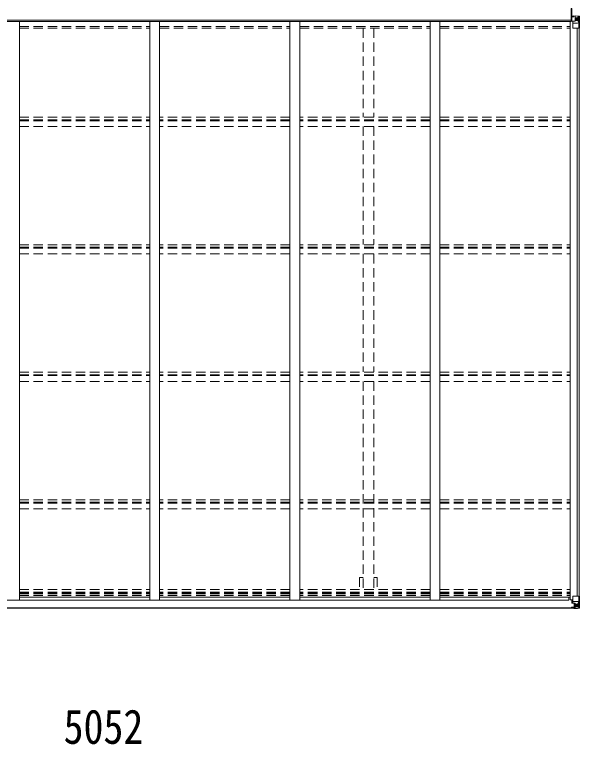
# Model space of a CAD drawing. Units: millimetres at full size, sheet at 1:40; details may follow other scales. Extents: x -11243 to 11243, y -7760 to 7760.
# Drawn here: x 4473 to 7359, y -8 to 3723 of the extents above; entities that cross this region are included whole.
import ezdxf
from ezdxf.enums import TextEntityAlignment as Align

# ---------------------------------------------------------------- set-up
doc = ezdxf.new("R2010")
doc.units = ezdxf.units.MM
doc.header["$LTSCALE"] = 40
doc.linetypes.add('DASHED1', pattern=[1.8, 1.2, -0.6])
for name, color, linetype, lineweight in [('0-3_ELV2', 4, 'Continuous', 9), ('0-4_TABLE1', 6, 'Continuous', 9), ('0-6_OTH_LINE', 6, 'Continuous', 9)]:
    doc.layers.add(name, color=color, linetype=linetype, lineweight=lineweight)
doc.styles.add('ＭＳ ゴシック', font='')
doc.styles.get('ＭＳ ゴシック').set_extended_font_data('MS Gothic')

msp = doc.modelspace()

# ---------------------------------------------------------------- linework, layer by layer
at = {"layer": '0-3_ELV2'}
for p, q in [((7317.52, 3694.17), (2344.52, 3694.45)), ((7320.02, 3714.83), (7330.52, 3714.83)), ((7320.02, 3706.93), (7320.52, 3706.93)), ((7317.52, 3687.74), (2344.52, 3687.74)), ((4498.02, 728.92), (4498.02, 3687.74)), ((5164.02, 728.92), (5164.02, 3687.74)), ((5214.02, 728.92), (5214.02, 3687.74)), ((5880.02, 728.92), (5880.02, 3687.74)), ((5930.02, 728.92), (5930.02, 3687.74)), ((6596.02, 728.92), (6596.02, 3687.74)), ((6646.02, 728.92), (6646.02, 3687.74)), ((7312.02, 730.73), (7312.02, 3687.74)), ((7317.52, 3687.74), (7317.52, 3691.11)), ((7317.52, 3689.05), (7332.28, 3689.05)), ((7320.02, 3691.31), (7320.52, 3691.31)), ((7347.32, 749.39), (7347.32, 3653.03)), ((7357.02, 749.39), (7357.02, 3653.03)), ((2357.52, 728.9), (7304.52, 728.9)), ((4498.02, 744.42), (5164.02, 744.42)), ((5880.02, 744.42), (5214.02, 744.42)), ((6596.02, 744.42), (5930.02, 744.42)), ((6646.02, 744.42), (7312.02, 744.42)), ((7304.52, 744.42), (7304.52, 728.9)), ((7312.02, 730.73), (7325.02, 730.73)), ((2326.52, 690.76), (7335.52, 690.76)), ((2326.52, 688.62), (7335.52, 688.62))]:
    msp.add_line(p, q, dxfattribs=at)
at = {"layer": '0-3_ELV2', "linetype": 'DASHED1'}
for p, q in [((4498.02, 3661.23), (5164.02, 3661.23)), ((5214.02, 3661.23), (5880.02, 3661.23)), ((5930.02, 3661.23), (6596.02, 3661.23)), ((6646.02, 3661.23), (7312.02, 3661.23)), ((4498.02, 3652.88), (5164.02, 3652.88)), ((5214.02, 3652.88), (5880.02, 3652.88)), ((5930.02, 3652.88), (6596.02, 3652.88)), ((6253.52, 3652.07), (6253.52, 3199.16)), ((6308.52, 3652.07), (6308.52, 3199.16)), ((6646.02, 3652.88), (7312.02, 3652.88)), ((4498.02, 3197.96), (5163.99, 3197.96)), ((4498.02, 3184.95), (5163.99, 3184.95)), ((4498.02, 3180.41), (5163.99, 3180.41)), ((5880.02, 3197.96), (5214.02, 3197.96)), ((5880.02, 3184.95), (5214.02, 3184.95)), ((5880.02, 3180.41), (5214.02, 3180.41)), ((6595.99, 3197.96), (5930.02, 3197.96)), ((6595.99, 3184.95), (5930.02, 3184.95)), ((6595.99, 3180.41), (5930.02, 3180.41)), ((6646.02, 3197.96), (7311.99, 3197.96)), ((6646.02, 3184.95), (7311.99, 3184.95)), ((6646.02, 3180.41), (7311.99, 3180.41)), ((4498.02, 3150.67), (5163.99, 3150.67)), ((5880.02, 3150.67), (5214.02, 3150.67)), ((6595.99, 3150.67), (5930.02, 3150.67)), ((6253.52, 3150.8), (6253.52, 2547.5)), ((6308.52, 3150.8), (6308.52, 2547.5)), ((6646.02, 3150.67), (7311.99, 3150.67)), ((4498.02, 2546.3), (5163.99, 2546.3)), ((5880.02, 2546.3), (5214.02, 2546.3)), ((6595.99, 2546.3), (5930.02, 2546.3)), ((6646.02, 2546.3), (7311.99, 2546.3)), ((4498.02, 2533.29), (5163.99, 2533.29)), ((4498.02, 2528.75), (5163.99, 2528.75)), ((5880.02, 2533.29), (5214.02, 2533.29)), ((5880.02, 2528.75), (5214.02, 2528.75)), ((6595.99, 2533.29), (5930.02, 2533.29)), ((6595.99, 2528.75), (5930.02, 2528.75)), ((6646.02, 2533.29), (7311.99, 2533.29)), ((6646.02, 2528.75), (7311.99, 2528.75)), ((4498.02, 2499.01), (5163.99, 2499.01)), ((5880.02, 2499.01), (5214.02, 2499.01)), ((6595.99, 2499.01), (5930.02, 2499.01)), ((6253.52, 2499.13), (6253.52, 1895.84)), ((6308.52, 2499.13), (6308.52, 1895.84)), ((6646.02, 2499.01), (7311.99, 2499.01)), ((4498.02, 1894.64), (5163.99, 1894.64)), ((4498.02, 1881.63), (5163.99, 1881.63)), ((4498.02, 1877.08), (5163.99, 1877.08)), ((5880.02, 1894.64), (5214.02, 1894.64)), ((5880.02, 1881.63), (5214.02, 1881.63)), ((5880.02, 1877.08), (5214.02, 1877.08)), ((6595.99, 1894.64), (5930.02, 1894.64)), ((6595.99, 1881.63), (5930.02, 1881.63)), ((6595.99, 1877.08), (5930.02, 1877.08)), ((6646.02, 1894.64), (7311.99, 1894.64)), ((6646.02, 1881.63), (7311.99, 1881.63)), ((6646.02, 1877.08), (7311.99, 1877.08)), ((4498.02, 1847.35), (5163.99, 1847.35)), ((5880.02, 1847.35), (5214.02, 1847.35)), ((6595.99, 1847.35), (5930.02, 1847.35)), ((6253.52, 1847.47), (6253.52, 784.22)), ((6308.52, 1847.47), (6308.52, 784.22)), ((6646.02, 1847.35), (7311.99, 1847.35)), ((4498.02, 1242.98), (5163.99, 1242.98)), ((5880.02, 1242.98), (5214.02, 1242.98)), ((6595.99, 1242.98), (5930.02, 1242.98)), ((6646.02, 1242.98), (7311.99, 1242.98)), ((4498.02, 1229.97), (5163.99, 1229.97)), ((4498.02, 1225.42), (5163.99, 1225.42)), ((4498.02, 1195.69), (5163.99, 1195.69)), ((5880.02, 1229.97), (5214.02, 1229.97)), ((5880.02, 1225.42), (5214.02, 1225.42)), ((5880.02, 1195.69), (5214.02, 1195.69)), ((6595.99, 1229.97), (5930.02, 1229.97)), ((6595.99, 1225.42), (5930.02, 1225.42)), ((6595.99, 1195.69), (5930.02, 1195.69)), ((6646.02, 1229.97), (7311.99, 1229.97)), ((6646.02, 1225.42), (7311.99, 1225.42)), ((6646.02, 1195.69), (7311.99, 1195.69)), ((6235.82, 844.62), (6253.52, 844.62)), ((6235.82, 844.62), (6235.82, 784.22)), ((6308.52, 844.62), (6326.22, 844.62)), ((6326.22, 844.62), (6326.22, 784.22)), ((4498.02, 783.03), (5164.02, 783.03)), ((4498.02, 770.02), (5164.02, 770.02)), ((4498.02, 764.94), (5164.02, 764.94)), ((4498.02, 761.01), (5164.02, 761.01)), ((4498.02, 752.81), (5164.02, 752.81)), ((5880.02, 783.03), (5214.02, 783.03)), ((5880.02, 770.02), (5214.02, 770.02)), ((5880.02, 764.94), (5214.02, 764.94)), ((5880.02, 761.01), (5214.02, 761.01)), ((5880.02, 752.81), (5214.02, 752.81)), ((6596.02, 783.03), (5930.02, 783.03)), ((6596.02, 770.02), (5930.02, 770.02)), ((6596.02, 764.94), (5930.02, 764.94)), ((6596.02, 761.01), (5930.02, 761.01)), ((6596.02, 752.81), (5930.02, 752.81)), ((6646.02, 783.03), (7312.02, 783.03)), ((6646.02, 770.02), (7312.02, 770.02)), ((6646.02, 764.94), (7312.02, 764.94)), ((6646.02, 761.01), (7312.02, 761.01)), ((6646.02, 752.81), (7312.02, 752.81))]:
    msp.add_line(p, q, dxfattribs=at)
at = {"layer": '0-4_TABLE1'}
for p, q in [((7318.52, 3691.11), (7318.52, 3754.11)), ((7320.52, 3690.19), (7320.52, 3710.34)), ((7321.52, 3711.05), (7330.52, 3711.11)), ((7330.52, 3716.43), (7330.52, 3710.48)), ((7337.02, 3689.24), (7337.02, 3716.03)), ((7337.02, 3715.91), (7349.02, 3715.13)), ((7349.02, 3706.79), (7337.02, 3706.79)), ((7344.5, 3699.59), (7344.5, 3698.63)), ((7351.35, 3706.73), (7349.02, 3706.79)), ((7349.11, 3715.13), (7357.03, 3714.65)), ((7351.35, 3693.26), (7351.35, 3706.73)), ((7352.2, 3710.24), (7354.94, 3713.91)), ((7356.17, 3713.68), (7356.17, 3713.61)), ((7356.17, 3653.03), (7356.17, 3713.61)), ((7358.08, 3714.7), (7358.08, 3714.74)), ((7359.02, 3713.74), (7359.02, 3653.03)), ((7330.52, 3689.24), (7321.52, 3689.28)), ((7325.02, 3654.03), (7325.02, 3687.13)), ((7349.02, 3679.7), (7325.02, 3679.7)), ((7333.49, 3689.24), (7325.84, 3688.02)), ((7325.84, 3687.39), (7336.19, 3689.04)), ((7325.84, 3688.02), (7325.84, 3687.39)), ((7337.02, 3689.24), (7330.52, 3689.24)), ((7336.19, 3689.04), (7336.19, 3689.24)), ((7337.02, 3693.23), (7349.02, 3693.23)), ((7349.02, 3693.23), (7351.35, 3693.26)), ((7349.02, 3693.23), (7349.02, 3693.23)), ((7355.63, 3679.91), (7349.02, 3679.7)), ((7355.63, 3679.91), (7351.49, 3692)), ((7359.02, 3653.03), (7326.02, 3653.03)), ((7325.02, 748.39), (7325.02, 715.29)), ((7359.02, 749.39), (7326.02, 749.39)), ((7356.17, 749.39), (7356.17, 688.8)), ((7359.02, 688.68), (7359.02, 749.39)), ((7320.52, 730.73), (7320.52, 714.52)), ((7320.52, 726.39), (7325.02, 726.39)), ((7320.52, 716.24), (7325.02, 716.26)), ((7325.57, 714.47), (7320.52, 714.52)), ((7321.52, 714.51), (7321.52, 716.24)), ((7349.02, 722.72), (7325.02, 722.72)), ((7325.84, 715.03), (7336.19, 713.38)), ((7325.84, 714.4), (7325.84, 715.03)), ((7336.19, 712.74), (7325.84, 714.4)), ((7331.52, 713.49), (7331.52, 693.52)), ((7335.52, 709.19), (7349.02, 709.19)), ((7336.19, 713.38), (7336.19, 712.74)), ((7337.02, 712.49), (7337.02, 686.39)), ((7355.63, 722.51), (7349.02, 722.72)), ((7349.02, 709.19), (7349.02, 709.19)), ((7349.02, 709.19), (7351.35, 709.16)), ((7351.35, 709.16), (7351.35, 695.69)), ((7355.63, 722.51), (7351.49, 710.42)), ((7319.02, 693.37), (7319.02, 690.76)), ((7325.02, 691.69), (7319.02, 691.69)), ((7320.02, 693.42), (7335.02, 693.55)), ((7320.02, 690.76), (7320.02, 691.69)), ((7325.22, 688.19), (7323.53, 688.62)), ((7335.02, 693.38), (7325.02, 693.3)), ((7325.22, 688.19), (7325.52, 688.19)), ((7325.52, 688.19), (7325.52, 688.62)), ((7327.02, 692.45), (7335.52, 692.45)), ((7327.02, 692.45), (7327.02, 690.76)), ((7327.02, 691.45), (7335.02, 691.45)), ((7327.02, 691.43), (7335.02, 691.43)), ((7330.52, 688.62), (7330.52, 685.99)), ((7330.52, 687.8), (7335.52, 687.89)), ((7330.52, 685.99), (7358.08, 687.68)), ((7337.02, 687.27), (7330.52, 686.87)), ((7331.52, 705.59), (7335.52, 705.59)), ((7331.52, 697.39), (7335.52, 697.39)), ((7335.41, 693.76), (7331.52, 693.76)), ((7335.02, 693.55), (7335.02, 693.38)), ((7335.02, 691.43), (7335.02, 693.38)), ((7335.52, 695.63), (7349.02, 695.63)), ((7335.52, 692.09), (7337.02, 692.09)), ((7337.02, 686.5), (7349.02, 687.29)), ((7343.54, 702.83), (7343.54, 703.79)), ((7351.35, 695.69), (7349.02, 695.63)), ((7349.11, 687.29), (7357.03, 687.76)), ((7352.2, 692.18), (7354.94, 688.51)), ((7356.17, 688.73), (7356.17, 688.8)), ((7358.08, 687.72), (7358.08, 687.68))]:
    msp.add_line(p, q, dxfattribs=at)
msp.add_lwpolyline([(7317.52, 3754.11), (7320.02, 3754.11), (7320.02, 3691.11), (7317.52, 3691.11)], close=True, dxfattribs=at)
for points in [[(7320.52, 3710.34), (7320.53, 3710.45), (7330.52, 3710.48)], [(7358.08, 3714.74), (7349.02, 3715.29), (7330.52, 3716.43)], [(7342.58, 3700.55), (7341.62, 3700.55), (7341.62, 3701.51), (7342.58, 3701.51)], [(7343.54, 3702.47), (7343.54, 3703.43), (7344.5, 3703.43), (7344.5, 3702.47)], [(7344.5, 3698.63), (7343.54, 3698.63), (7343.54, 3699.59)], [(7345.46, 3701.51), (7346.42, 3701.51), (7346.42, 3700.55), (7345.46, 3700.55)], [(7330.52, 687.39), (7335.52, 687.39), (7335.52, 712.85)], [(7325.02, 691.69), (7325.02, 693.31), (7319.02, 693.25)], [(7342.58, 700.91), (7341.62, 700.91), (7341.62, 701.87), (7342.58, 701.87)], [(7343.54, 703.79), (7344.5, 703.79), (7344.5, 702.83)], [(7344.5, 699.95), (7344.5, 698.99), (7343.54, 698.99), (7343.54, 699.95)], [(7345.46, 701.87), (7346.42, 701.87), (7346.42, 700.91), (7345.46, 700.91)]]:
    msp.add_lwpolyline(points, dxfattribs=at)
for centre in [(7344.02, 3701.03), (7344.02, 701.39)]:
    msp.add_circle(centre, 5.3, dxfattribs=at)
for centre, radius, start, end in [((7342.58, 3702.47), 0.96, 270, 0), ((7342.58, 3699.59), 0.96, 0, 90), ((7345.46, 3702.47), 0.96, 180, 270), ((7345.46, 3699.59), 0.96, 90, 180), ((7354.89, 3713.74), 1.28, 357.54105, 48.82169), ((7356.86, 3727.35), 12.7, 264.89689, 270.75534), ((7358.02, 3713.74), 0.999, 0.04917, 86.5576), ((7358.02, 3713.74), 1, 359.99921, 86.49983), ((7358.02, 3713.7), 0.999, 0.04917, 86.5576), ((7325.95, 3687.09), 0.937, 96.73234, 177.67791), ((7325.95, 3686.45), 0.937, 96.73234, 177.67791), ((7336.08, 3689.97), 0.937, 276.73234, 309.06602), ((7326.02, 3654.03), 1, 180, 270), ((7326.02, 748.39), 1, 90, 180), ((7325.95, 715.96), 0.937, 182.32209, 263.26766), ((7325.95, 715.33), 0.937, 182.32209, 263.26766), ((7336.08, 712.45), 0.937, 2.32209, 83.26766), ((7336.08, 711.81), 0.937, 2.32209, 83.26766), ((7319.88, 685.73), 7.69, 88.96999, 96.43426), ((7335, 694.06), 0.513, 271.88028, 1.04707), ((7335.02, 693.88), 0.5, 270.52895, 0.04464), ((7335.02, 690.95), 0.5, 0.00109, 90.00109), ((7335.02, 690.93), 0.5, 359.99802, 89.99691), ((7342.58, 702.83), 0.96, 270, 0), ((7342.58, 699.95), 0.96, 0, 90), ((7345.46, 702.83), 0.96, 180, 270), ((7345.46, 699.95), 0.96, 90, 180), ((7354.89, 688.68), 1.28, 311.17831, 2.45895), ((7356.86, 675.07), 12.7, 89.24466, 95.10311), ((7358.02, 688.72), 0.999, 273.4424, 359.95083), ((7358.02, 688.68), 0.999, 273.4424, 359.95083), ((7358.02, 688.67), 1, 273.50017, 0.00079)]:
    msp.add_arc(centre, radius, start, end, dxfattribs=at)
for centre, major_axis, ratio, start_param, end_param in [((7321.52, 3710.35), (-1, -0.012), 0.707053, 4.7036637, 6.124411), ((7430.77, 3706.79), (-81.75, 0), 0.061163, 6.2824128, 6.2831853), ((7354.22, 3706.65), (-0.03, 5), 0.573921, 0.7672717, 1.551125), ((7355.89, 3711.72), (0.02, 3), 0.466854, 0.125683, 0.7596956), ((7356.08, 3714.82), (-2, 0.12), 0.060933, 2.0712557, 3.1453404), ((7157.08, 3727.05), (-201, 12.36), 0.060933, 3.1453404, 3.145839), ((7321.52, 3690.18), (-1, 0.021), 0.906239, 0.0187047, 1.589501), ((7352.75, 3693.28), (0, 3), 0.468246, 1.5772882, 2.0127935), ((7354.91, 3682.26), (-0.85, 2.32), 0.403757, 3.0087805, 3.9744392), ((7352.75, 709.14), (0, -3), 0.468246, 1.5772882, 2.0127935), ((7354.91, 720.16), (-0.85, -2.32), 0.403757, 3.0087805, 3.9744392), ((7430.77, 695.63), (-81.75, 0), 0.061163, 6.2824128, 6.2831853), ((7355.89, 690.7), (0.02, -3), 0.466854, 0.125683, 0.7596956), ((7354.22, 695.77), (-0.03, -5), 0.573921, 0.7672717, 1.551125), ((7356.08, 687.6), (-2, -0.12), 0.060933, 2.0712557, 3.1453404), ((7157.08, 675.37), (-201, -12.36), 0.060933, 3.1453404, 3.145839)]:
    msp.add_ellipse(centre, major_axis=major_axis, ratio=ratio, start_param=start_param, end_param=end_param, dxfattribs=at)

# ---------------------------------------------------------------- texts
at = {"layer": '0-6_OTH_LINE', "color": 7, "style": 'ＭＳ ゴシック', "width": 0.85}
msp.add_text('5052', height=176, dxfattribs=at).set_placement((4723.43, -58.06), align=Align.BOTTOM_LEFT)

doc.saveas('drawing.dxf')
